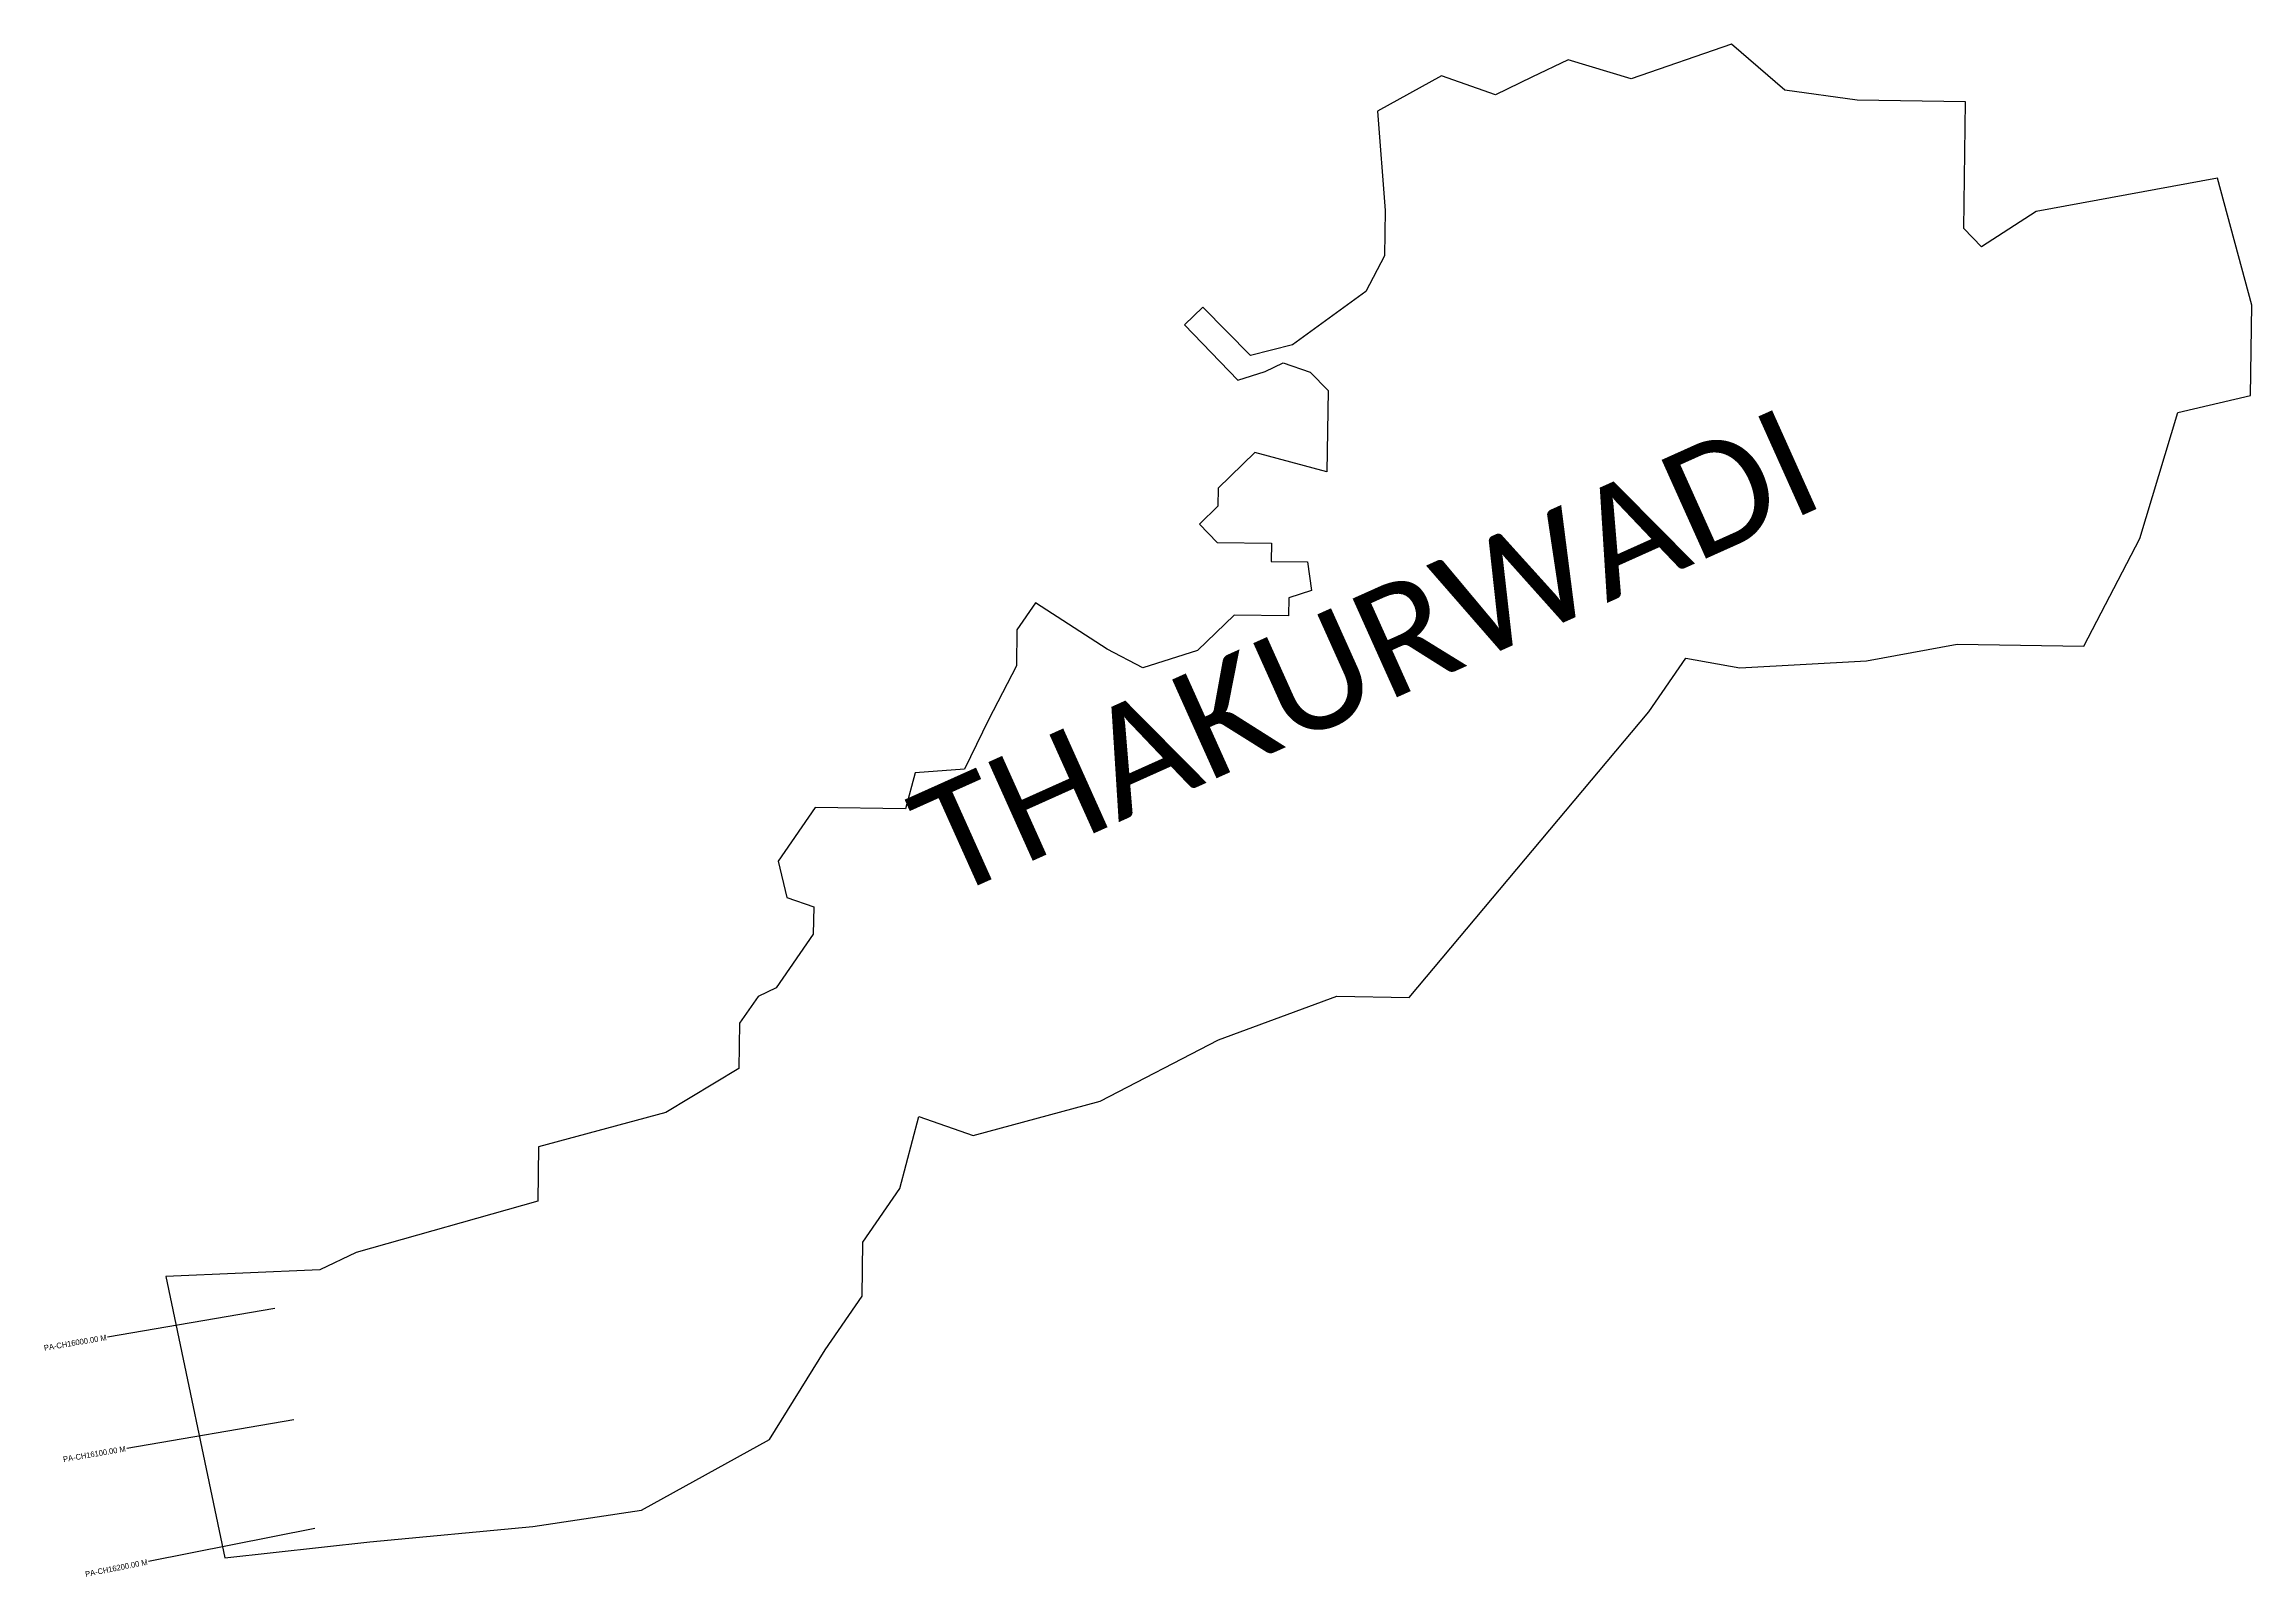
# Model space of a CAD drawing. Header units: metres. Extents: x 261345 to 263298, y 2213752 to 2215109.
import ezdxf
from ezdxf.enums import TextEntityAlignment as Align

# ---------------------------------------------------------------- set-up
doc = ezdxf.new("R2010")
doc.units = ezdxf.units.M
for name, color, linetype in [('CS', 134, 'Continuous'), ('CSMark', 6, 'Continuous'), ('VILLAGE BOUNDRY', 10, 'Continuous'), ('VILLAGE NAME', 250, 'Continuous')]:
    doc.layers.add(name, color=color, linetype=linetype)

msp = doc.modelspace()

# ---------------------------------------------------------------- linework, layer by layer
at = {"layer": 'CS'}
for p, q in [((261549.3, 2213989.6), (261401.4, 2213964.3)), ((261566.1, 2213891.1), (261418.3, 2213865.7)), ((261584.7, 2213794.8), (261437.6, 2213765.6))]:
    msp.add_line(p, q, dxfattribs=at)
at = {"layer": 'VILLAGE BOUNDRY'}
msp.add_lwpolyline([(263232.4, 2214782.5), (263296.6, 2214797.5), (263297.9, 2214877.5), (263267.6, 2214990), (263187.4, 2214975.2), (263107.2, 2214960.4), (263058.7, 2214929.2), (263043, 2214945.4), (263044.7, 2215057.4), (262948.7, 2215058.8), (262884.8, 2215067.8), (262837.5, 2215108.5), (262749, 2215077.9), (262693.3, 2215094.7), (262661, 2215079.2), (262628.8, 2215063.7), (262581, 2215080.5), (262524.6, 2215049.3), (262531.2, 2214961.2), (262530.6, 2214921.2), (262514.1, 2214889.5), (262449.4, 2214842.5), (262412.2, 2214833.1), (262369.9, 2214875.7), (262353.7, 2214860), (262400.9, 2214811.2), (262425.1, 2214818.8), (262441.2, 2214826.6), (262465, 2214818.2), (262480.8, 2214802), (262479.7, 2214730), (262415.9, 2214747), (262383.5, 2214715.5), (262383.3, 2214699.5), (262367, 2214683.8), (262382.8, 2214667.5), (262430.8, 2214666.8), (262430.5, 2214650.8), (262462.5, 2214650.3), (262466.2, 2214625.1), (262446, 2214618.5), (262445.8, 2214602.6), (262397.8, 2214603.3), (262365.3, 2214571.8), (262317.1, 2214556.5), (262285.3, 2214573), (262222, 2214614), (262205.6, 2214590.2), (262205.1, 2214558.3), (262196.9, 2214542.4), (262180.4, 2214510.6), (262159.3, 2214467), (262115.7, 2214463.6), (262107.2, 2214431.8), (262027.2, 2214433), (261994.5, 2214385.5), (262002, 2214353.4), (262025.9, 2214345), (262025.5, 2214321), (261992.8, 2214273.5), (261976.7, 2214265.8), (261960.3, 2214242), (261959.7, 2214202), (261895.1, 2214163), (261782.6, 2214132.7), (261781.9, 2214084.7), (261621.2, 2214039.2), (261589, 2214023.7), (261452.9, 2214017.8), (261505.1, 2213769), (261633.3, 2213783), (261777.5, 2213796.8), (261873.7, 2213811.3), (261986.7, 2213873.6), (262035.9, 2213952.9), (262068.6, 2214000.4), (262069.3, 2214048.4), (262102, 2214095.8), (262119, 2214159.6), (262166.8, 2214142.8), (262279.2, 2214173.1), (262384, 2214227.5), (262488.6, 2214265.9), (262552.6, 2214264.9), (262764.4, 2214517.7), (262797.2, 2214565.2), (262845, 2214556.5), (262957.1, 2214562.8), (263037.3, 2214577.5), (263149.3, 2214575.8), (263198.7, 2214671.1)], close=True, dxfattribs=at)

# ---------------------------------------------------------------- texts
at = {"layer": 'CSMark'}
for s, rotation, p in [('PA-CH16000.00 M', 9.7266, (261400.4, 2213964.1)), ('PA-CH16100.00 M', 9.7266, (261417.3, 2213865.6)), ('PA-CH16200.00 M', 11.2315, (261436.6, 2213765.4))]:
    msp.add_text(s, height=5, rotation=rotation, dxfattribs=at).set_placement(p, align=Align.MIDDLE_RIGHT)
at = {"layer": 'VILLAGE NAME', "insert": (262104.7, 2214439.2), "char_height": 95.761, "attachment_point": 1, "rotation": 24.1847}
msp.add_mtext_dynamic_manual_height_columns('{\\fCalibri|b0|i0|c0|p34;THAKURWADI}', width=80.757, gutter_width=478.8, heights=[0], dxfattribs=at)

doc.saveas('drawing.dxf')
